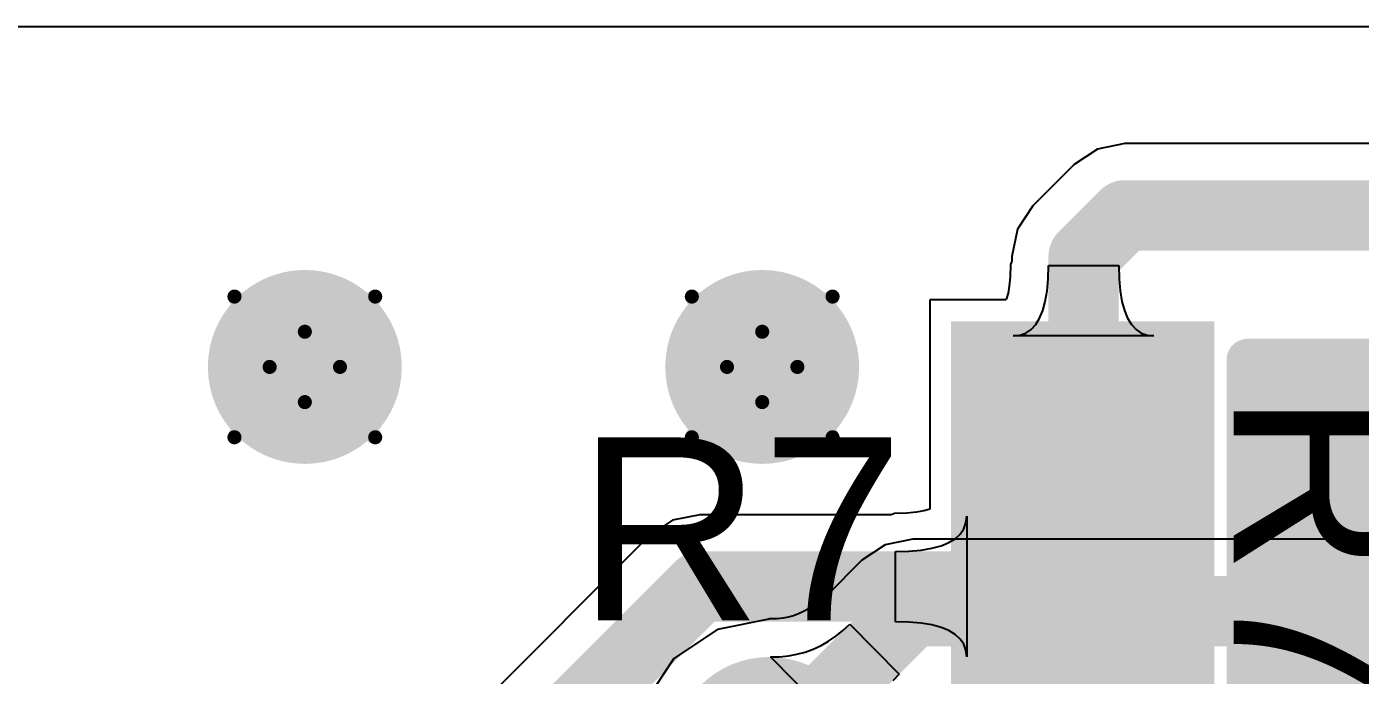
# Model space of a CAD drawing. Header units: inches. Extents: x 0.88 to 8.93, y 2.74 to 7.33.
# Drawn here: x 1.9505 to 2.14, y 3.3112 to 3.4034 of the extents above; entities that cross this region are included whole.
import ezdxf

# ---------------------------------------------------------------- set-up
doc = ezdxf.new("R2010")
doc.units = ezdxf.units.IN
doc.header["$MEASUREMENT"] = 0
for name, color, linetype in [('Bottom Layer', 5, 'Continuous'), ('Drill Drawing', 1, 'Continuous'), ('Mechanical 12', 56, 'Continuous'), ('Top Layer', 1, 'Continuous'), ('Top Overlay', 2, 'Continuous'), ('Top Paste', 8, 'Continuous'), ('Top Solder', 216, 'Continuous'), ('Via Holes', 16, 'Continuous')]:
    doc.layers.add(name, color=color, linetype=linetype)
doc.styles.add('Arial', font='', dxfattribs={"height": 0.2})
doc.styles.get('Arial').set_extended_font_data('Arial')

# ---------------------------------------------------------------- blocks, each defined once
blk = doc.blocks.new('R0805_21')
at = {"layer": 'Top Layer'}
for points in [[(0.02953, 0.05118), (0.02953, 0.01772), (-0.02953, 0.01772), (-0.02953, 0.05118)], [(0.02953, -0.01772), (0.02953, -0.05118), (-0.02953, -0.05118), (-0.02953, -0.01772)]]:
    blk.add_hatch(color=1, dxfattribs=at).paths.add_polyline_path(points)
at = {"layer": 'Top Overlay'}
blk.add_hatch(color=2, dxfattribs=at).paths.add_polyline_path([(-0.02601, -0.009), (0.02599, -0.009), (0.02599, 0.01), (-0.02601, 0.01)])
at = {"layer": 'Top Paste'}
for points in [[(0.02953, 0.05118), (0.02953, 0.01772), (-0.02953, 0.01772), (-0.02953, 0.05118)], [(0.02953, -0.01772), (0.02953, -0.05118), (-0.02953, -0.05118), (-0.02953, -0.01772)]]:
    blk.add_hatch(color=8, dxfattribs=at).paths.add_polyline_path(points)
at = {"layer": 'Top Solder'}
for points in [[(0.0315, 0.05315), (0.0315, 0.01575), (-0.0315, 0.01575), (-0.0315, 0.05315)], [(0.0315, -0.01575), (0.0315, -0.05315), (-0.0315, -0.05315), (-0.0315, -0.01575)]]:
    blk.add_hatch(color=216, dxfattribs=at).paths.add_polyline_path(points)
at = {"layer": 'Top Overlay'}
for points in [[(-0.026, 0.011, 0.006, 0.006, 0), (0.026, 0.011, 0.006, 0.006, 0)], [(-0.026, -0.011, 0.006, 0.006, 0), (-0.026, 0.011, 0.006, 0.006, 0)], [(0.026, -0.011, 0.006, 0.006, 0), (0.026, 0.011, 0.006, 0.006, 0)], [(-0.026, -0.011, 0.006, 0.006, 0), (0.026, -0.011, 0.006, 0.006, 0)]]:
    blk.add_lwpolyline(points, format="xyseb", dxfattribs=at)
for points in [[(-0.0275, 0.011, 0.003, 0.003, 1), (-0.0245, 0.011, 0.003, 0.003, 1)], [(-0.0275, 0.011, 0.003, 0.003, 1), (-0.0245, 0.011, 0.003, 0.003, 1)], [(0.0245, 0.011, 0.003, 0.003, 1), (0.0275, 0.011, 0.003, 0.003, 1)], [(0.0245, 0.011, 0.003, 0.003, 1), (0.0275, 0.011, 0.003, 0.003, 1)], [(-0.0275, -0.011, 0.003, 0.003, 1), (-0.0245, -0.011, 0.003, 0.003, 1)], [(-0.0275, -0.011, 0.003, 0.003, 1), (-0.0245, -0.011, 0.003, 0.003, 1)], [(0.0245, -0.011, 0.003, 0.003, 1), (0.0275, -0.011, 0.003, 0.003, 1)], [(0.0245, -0.011, 0.003, 0.003, 1), (0.0275, -0.011, 0.003, 0.003, 1)]]:
    blk.add_lwpolyline(points, format="xyseb", close=True, dxfattribs=at)
at = {"layer": 'Mechanical 12', "style": 'Arial'}
blk.add_text('R7', height=0.026, dxfattribs=at).set_placement((-0.02166, -0.013))

msp = doc.modelspace()

# ---------------------------------------------------------------- hatches: boundary and pattern name
at = {"layer": 'Bottom Layer'}
h = msp.add_hatch(color=5, dxfattribs=at)
edge = h.paths.add_edge_path()
edge.add_arc((1.99, 3.355), 0.01378, 0, 360)
h = msp.add_hatch(color=5, dxfattribs=at)
edge = h.paths.add_edge_path()
edge.add_arc((2.055, 3.355), 0.01378, 0, 360)
h = msp.add_hatch(color=5, dxfattribs=at)
edge = h.paths.add_edge_path()
edge.add_arc((2.056, 3.3), 0.01378, 0, 360)
at = {"layer": 'Top Layer'}
h = msp.add_hatch(color=1, dxfattribs=at)
edge = h.paths.add_edge_path()
edge.add_arc((1.99, 3.355), 0.01378, 0, 360)
h = msp.add_hatch(color=1, dxfattribs=at)
edge = h.paths.add_edge_path()
edge.add_arc((2.055, 3.355), 0.01378, 0, 360)
h = msp.add_hatch(color=1, dxfattribs=at)
edge = h.paths.add_edge_path()
edge.add_arc((2.056, 3.3), 0.01378, 0, 360)
at = {"layer": 'Via Holes'}
h = msp.add_hatch(color=7, dxfattribs=at)
edge = h.paths.add_edge_path()
edge.add_arc((1.99, 3.355), 0.00787, 0, 360)
h = msp.add_hatch(color=7, dxfattribs=at)
edge = h.paths.add_edge_path()
edge.add_arc((2.055, 3.355), 0.00787, 0, 360)

# ---------------------------------------------------------------- linework, layer by layer
at = {"layer": 'Bottom Layer'}
for p, q in [((1.09445, 3.40336), (2.402, 3.40336)), ((2.07639, 3.33051), (2.07248, 3.32973)), ((2.21678, 3.33051), (2.07639, 3.33051)), ((2.07248, 3.32973), (2.06918, 3.32752)), ((2.06918, 3.32752), (2.06423, 3.32258)), ((2.06423, 3.32258), (2.06375, 3.3224)), ((2.06225, 3.32109), (2.06156, 3.32062)), ((2.06293, 3.32163), (2.06225, 3.32109)), ((2.06375, 3.3224), (2.06293, 3.32163)), ((2.05594, 3.31913), (2.04867, 3.31769)), ((2.05606, 3.31919), (2.05594, 3.31913)), ((2.05713, 3.31921), (2.05606, 3.31919)), ((2.05795, 3.3193), (2.05713, 3.31921)), ((2.05873, 3.31944), (2.05795, 3.3193)), ((2.05946, 3.31964), (2.05873, 3.31944)), ((2.06018, 3.3199), (2.05946, 3.31964)), ((2.06087, 3.32023), (2.06018, 3.3199)), ((2.06156, 3.32062), (2.06087, 3.32023)), ((2.04867, 3.31769), (2.04246, 3.31354)), ((2.06547, 3.31673), (2.06647, 3.31754)), ((2.06647, 3.31754), (2.06744, 3.31844)), ((2.06744, 3.31844), (2.07448, 3.31134)), ((2.06225, 3.3149), (2.06336, 3.31541)), ((2.06336, 3.31541), (2.06443, 3.31603)), ((2.06443, 3.31603), (2.06547, 3.31673)), ((2.04246, 3.31354), (2.03831, 3.30733)), ((2.05619, 3.31378), (2.05747, 3.31381)), ((2.06978, 3.30009), (2.05619, 3.31378)), ((2.05747, 3.31381), (2.05872, 3.31394)), ((2.05872, 3.31394), (2.05993, 3.31416)), ((2.05993, 3.31416), (2.06111, 3.31448)), ((2.06111, 3.31448), (2.06225, 3.3149)), ((2.07448, 3.31134), (2.07358, 3.31037))]:
    msp.add_line(p, q, dxfattribs=at)
for points in [[(2.05607, 3.3, 0.01, 0.01, 0), (2.07639, 3.32031, 0.01, 0.01, 0)], [(2.07639, 3.32031, 0.01, 0.01, 0), (2.3373, 3.32031, 0.01, 0.01, 0)]]:
    msp.add_lwpolyline(points, format="xyseb", dxfattribs=at)
msp.add_lwpolyline([(2.07389, 3.32031, 0.005, 0.005, 1), (2.07889, 3.32031, 0.005, 0.005, 1)], format="xyseb", close=True, dxfattribs=at)
msp.add_lwpolyline([(2.07389, 3.32031, 0.005, 0.005, 1), (2.07889, 3.32031, 0.005, 0.005, 1)], format="xyseb", close=True, dxfattribs=at)
at = {"layer": 'Drill Drawing'}
for points in [[(1.98, 3.365, 0.002, 0.002, 0), (1.99, 3.36, 0.002, 0.002, 0)], [(1.98, 3.365, 0.002, 0.002, 0), (1.985, 3.355, 0.002, 0.002, 0)], [(1.99, 3.36, 0.002, 0.002, 0), (2, 3.365, 0.002, 0.002, 0)], [(1.995, 3.355, 0.002, 0.002, 0), (2, 3.365, 0.002, 0.002, 0)], [(2.045, 3.365, 0.002, 0.002, 0), (2.055, 3.36, 0.002, 0.002, 0)], [(2.045, 3.365, 0.002, 0.002, 0), (2.05, 3.355, 0.002, 0.002, 0)], [(2.055, 3.36, 0.002, 0.002, 0), (2.065, 3.365, 0.002, 0.002, 0)], [(2.06, 3.355, 0.002, 0.002, 0), (2.065, 3.365, 0.002, 0.002, 0)], [(1.98, 3.345, 0.002, 0.002, 0), (1.985, 3.355, 0.002, 0.002, 0)], [(1.995, 3.355, 0.002, 0.002, 0), (2, 3.345, 0.002, 0.002, 0)], [(2.045, 3.345, 0.002, 0.002, 0), (2.05, 3.355, 0.002, 0.002, 0)], [(2.06, 3.355, 0.002, 0.002, 0), (2.065, 3.345, 0.002, 0.002, 0)], [(1.98, 3.345, 0.002, 0.002, 0), (1.99, 3.35, 0.002, 0.002, 0)], [(1.99, 3.35, 0.002, 0.002, 0), (2, 3.345, 0.002, 0.002, 0)], [(2.045, 3.345, 0.002, 0.002, 0), (2.055, 3.35, 0.002, 0.002, 0)], [(2.055, 3.35, 0.002, 0.002, 0), (2.065, 3.345, 0.002, 0.002, 0)]]:
    msp.add_lwpolyline(points, format="xyseb", dxfattribs=at)
for points in [[(1.9795, 3.365, 0.001, 0.001, 1), (1.9805, 3.365, 0.001, 0.001, 1)], [(1.9795, 3.365, 0.001, 0.001, 1), (1.9805, 3.365, 0.001, 0.001, 1)], [(1.9995, 3.365, 0.001, 0.001, 1), (2.0005, 3.365, 0.001, 0.001, 1)], [(1.9995, 3.365, 0.001, 0.001, 1), (2.0005, 3.365, 0.001, 0.001, 1)], [(2.0445, 3.365, 0.001, 0.001, 1), (2.0455, 3.365, 0.001, 0.001, 1)], [(2.0445, 3.365, 0.001, 0.001, 1), (2.0455, 3.365, 0.001, 0.001, 1)], [(2.0645, 3.365, 0.001, 0.001, 1), (2.0655, 3.365, 0.001, 0.001, 1)], [(2.0645, 3.365, 0.001, 0.001, 1), (2.0655, 3.365, 0.001, 0.001, 1)], [(1.9895, 3.36, 0.001, 0.001, 1), (1.9905, 3.36, 0.001, 0.001, 1)], [(1.9895, 3.36, 0.001, 0.001, 1), (1.9905, 3.36, 0.001, 0.001, 1)], [(2.0545, 3.36, 0.001, 0.001, 1), (2.0555, 3.36, 0.001, 0.001, 1)], [(2.0545, 3.36, 0.001, 0.001, 1), (2.0555, 3.36, 0.001, 0.001, 1)], [(1.9845, 3.355, 0.001, 0.001, 1), (1.9855, 3.355, 0.001, 0.001, 1)], [(1.9845, 3.355, 0.001, 0.001, 1), (1.9855, 3.355, 0.001, 0.001, 1)], [(1.9945, 3.355, 0.001, 0.001, 1), (1.9955, 3.355, 0.001, 0.001, 1)], [(1.9945, 3.355, 0.001, 0.001, 1), (1.9955, 3.355, 0.001, 0.001, 1)], [(2.0495, 3.355, 0.001, 0.001, 1), (2.0505, 3.355, 0.001, 0.001, 1)], [(2.0495, 3.355, 0.001, 0.001, 1), (2.0505, 3.355, 0.001, 0.001, 1)], [(2.0595, 3.355, 0.001, 0.001, 1), (2.0605, 3.355, 0.001, 0.001, 1)], [(2.0595, 3.355, 0.001, 0.001, 1), (2.0605, 3.355, 0.001, 0.001, 1)], [(1.9895, 3.35, 0.001, 0.001, 1), (1.9905, 3.35, 0.001, 0.001, 1)], [(1.9895, 3.35, 0.001, 0.001, 1), (1.9905, 3.35, 0.001, 0.001, 1)], [(2.0545, 3.35, 0.001, 0.001, 1), (2.0555, 3.35, 0.001, 0.001, 1)], [(2.0545, 3.35, 0.001, 0.001, 1), (2.0555, 3.35, 0.001, 0.001, 1)], [(1.9795, 3.345, 0.001, 0.001, 1), (1.9805, 3.345, 0.001, 0.001, 1)], [(1.9795, 3.345, 0.001, 0.001, 1), (1.9805, 3.345, 0.001, 0.001, 1)], [(1.9995, 3.345, 0.001, 0.001, 1), (2.0005, 3.345, 0.001, 0.001, 1)], [(1.9995, 3.345, 0.001, 0.001, 1), (2.0005, 3.345, 0.001, 0.001, 1)], [(2.0445, 3.345, 0.001, 0.001, 1), (2.0455, 3.345, 0.001, 0.001, 1)], [(2.0445, 3.345, 0.001, 0.001, 1), (2.0455, 3.345, 0.001, 0.001, 1)], [(2.0645, 3.345, 0.001, 0.001, 1), (2.0655, 3.345, 0.001, 0.001, 1)], [(2.0645, 3.345, 0.001, 0.001, 1), (2.0655, 3.345, 0.001, 0.001, 1)]]:
    msp.add_lwpolyline(points, format="xyseb", close=True, dxfattribs=at)
at = {"layer": 'Top Layer'}
for p, q in [((1.09445, 3.40336), (3.28391, 3.40336)), ((2.10264, 3.38596), (2.09933, 3.38375)), ((2.10654, 3.38673), (2.10264, 3.38596)), ((2.20246, 3.38673), (2.10654, 3.38673)), ((2.09933, 3.38375), (2.09347, 3.37789)), ((2.09347, 3.37789), (2.09126, 3.37458)), ((2.09126, 3.37458), (2.09048, 3.37068)), ((2.09048, 3.37003), (2.09027, 3.36955)), ((2.09048, 3.37068), (2.09048, 3.37003)), ((2.09027, 3.36955), (2.09023, 3.36782)), ((2.09563, 3.36751), (2.09568, 3.36941)), ((2.09568, 3.36941), (2.10568, 3.36941)), ((2.10568, 3.36941), (2.10573, 3.36751)), ((2.09011, 3.36649), (2.08994, 3.36546)), ((2.09023, 3.36782), (2.09011, 3.36649)), ((2.09548, 3.36581), (2.09563, 3.36751)), ((2.10573, 3.36751), (2.10588, 3.36581)), ((2.08963, 3.36453), (2.07882, 3.36453)), ((2.07882, 3.36453), (2.07882, 3.33477)), ((2.08966, 3.36454), (2.08963, 3.36453)), ((2.08974, 3.36474), (2.08966, 3.36454)), ((2.08994, 3.36546), (2.08974, 3.36474)), ((2.09488, 3.36301), (2.09523, 3.36431)), ((2.09523, 3.36431), (2.09548, 3.36581)), ((2.10588, 3.36581), (2.10613, 3.36431)), ((2.10613, 3.36431), (2.10648, 3.36301)), ((2.09443, 3.36191), (2.09488, 3.36301)), ((2.10648, 3.36301), (2.10693, 3.36191)), ((2.09323, 3.36031), (2.09388, 3.36101)), ((2.09388, 3.36101), (2.09443, 3.36191)), ((2.10693, 3.36191), (2.10748, 3.36101)), ((2.10748, 3.36101), (2.10813, 3.36031)), ((2.09068, 3.35941), (2.09163, 3.35951)), ((2.11068, 3.35941), (2.09068, 3.35941)), ((2.09163, 3.35951), (2.09248, 3.35981)), ((2.09248, 3.35981), (2.09323, 3.36031)), ((2.10813, 3.36031), (2.10888, 3.35981)), ((2.10888, 3.35981), (2.10973, 3.35951)), ((2.10973, 3.35951), (2.11068, 3.35941)), ((2.04615, 3.33398), (2.04225, 3.3332)), ((2.07332, 3.33398), (2.04615, 3.33398)), ((2.0738, 3.33419), (2.07332, 3.33398)), ((2.07556, 3.33424), (2.0738, 3.33419)), ((2.07691, 3.33435), (2.07556, 3.33424)), ((2.07796, 3.33453), (2.07691, 3.33435)), ((2.0787, 3.33472), (2.07796, 3.33453)), ((2.07882, 3.33477), (2.0787, 3.33472)), ((2.04225, 3.3332), (2.03894, 3.33099)), ((2.08365, 3.33198), (2.08396, 3.33283)), ((2.08396, 3.33283), (2.08406, 3.33378)), ((2.08406, 3.33378), (2.08406, 3.31378)), ((2.03894, 3.33099), (2.00795, 3.3)), ((2.08153, 3.33003), (2.08244, 3.33058)), ((2.08244, 3.33058), (2.08315, 3.33123)), ((2.08315, 3.33123), (2.08365, 3.33198)), ((2.07394, 3.32878), (2.07586, 3.32883)), ((2.07394, 3.31878), (2.07394, 3.32878)), ((2.07586, 3.32883), (2.07758, 3.32898)), ((2.07758, 3.32898), (2.0791, 3.32923)), ((2.0791, 3.32923), (2.08042, 3.32958)), ((2.08042, 3.32958), (2.08153, 3.33003)), ((2.07586, 3.31873), (2.07394, 3.31878)), ((2.07758, 3.31858), (2.07586, 3.31873)), ((2.0791, 3.31833), (2.07758, 3.31858)), ((2.08042, 3.31798), (2.0791, 3.31833)), ((2.08153, 3.31753), (2.08042, 3.31798)), ((2.08244, 3.31698), (2.08153, 3.31753)), ((2.08315, 3.31633), (2.08244, 3.31698)), ((2.08365, 3.31558), (2.08315, 3.31633)), ((2.08396, 3.31473), (2.08365, 3.31558)), ((2.08406, 3.31378), (2.08396, 3.31473))]:
    msp.add_line(p, q, dxfattribs=at)
for points in [[(2.10068, 3.37068, 0.01, 0.01, 0), (2.10654, 3.37654, 0.01, 0.01, 0)], [(2.10654, 3.37654, 0.01, 0.01, 0), (2.20246, 3.37654, 0.01, 0.01, 0)], [(2.10068, 3.33013, 0.01, 0.01, 0), (2.10068, 3.37068, 0.01, 0.01, 0)], [(2.09433, 3.32378, 0.01, 0.01, 0), (2.10055, 3.33, 0.01, 0.01, 0)], [(2.01516, 3.29279, 0.01, 0.01, 0), (2.04615, 3.32378, 0.01, 0.01, 0)], [(2.04615, 3.32378, 0.01, 0.01, 0), (2.09433, 3.32378, 0.01, 0.01, 0)]]:
    msp.add_lwpolyline(points, format="xyseb", dxfattribs=at)
for points in [[(2.10404, 3.37654, 0.005, 0.005, 1), (2.10904, 3.37654, 0.005, 0.005, 1)], [(2.10404, 3.37654, 0.005, 0.005, 1), (2.10904, 3.37654, 0.005, 0.005, 1)], [(2.09818, 3.37068, 0.005, 0.005, 1), (2.10318, 3.37068, 0.005, 0.005, 1)], [(2.09818, 3.37068, 0.005, 0.005, 1), (2.10318, 3.37068, 0.005, 0.005, 1)], [(2.09805, 3.33, 0.005, 0.005, 1), (2.10305, 3.33, 0.005, 0.005, 1)], [(2.09818, 3.33013, 0.005, 0.005, 1), (2.10318, 3.33013, 0.005, 0.005, 1)], [(2.04365, 3.32378, 0.005, 0.005, 1), (2.04865, 3.32378, 0.005, 0.005, 1)], [(2.04365, 3.32378, 0.005, 0.005, 1), (2.04865, 3.32378, 0.005, 0.005, 1)], [(2.09183, 3.32378, 0.005, 0.005, 1), (2.09683, 3.32378, 0.005, 0.005, 1)], [(2.09183, 3.32378, 0.005, 0.005, 1), (2.09683, 3.32378, 0.005, 0.005, 1)]]:
    msp.add_lwpolyline(points, format="xyseb", close=True, dxfattribs=at)

# ---------------------------------------------------------------- block references
at = {"rotation": 270}
msp.add_blockref('R0805_21', (2.135, 3.33), dxfattribs=at)

# ---------------------------------------------------------------- texts
at = {"layer": 'Top Overlay', "style": 'Arial'}
msp.add_text('R7', height=0.026, dxfattribs=at).set_placement((2.02869, 3.31897))

doc.saveas('drawing.dxf')
